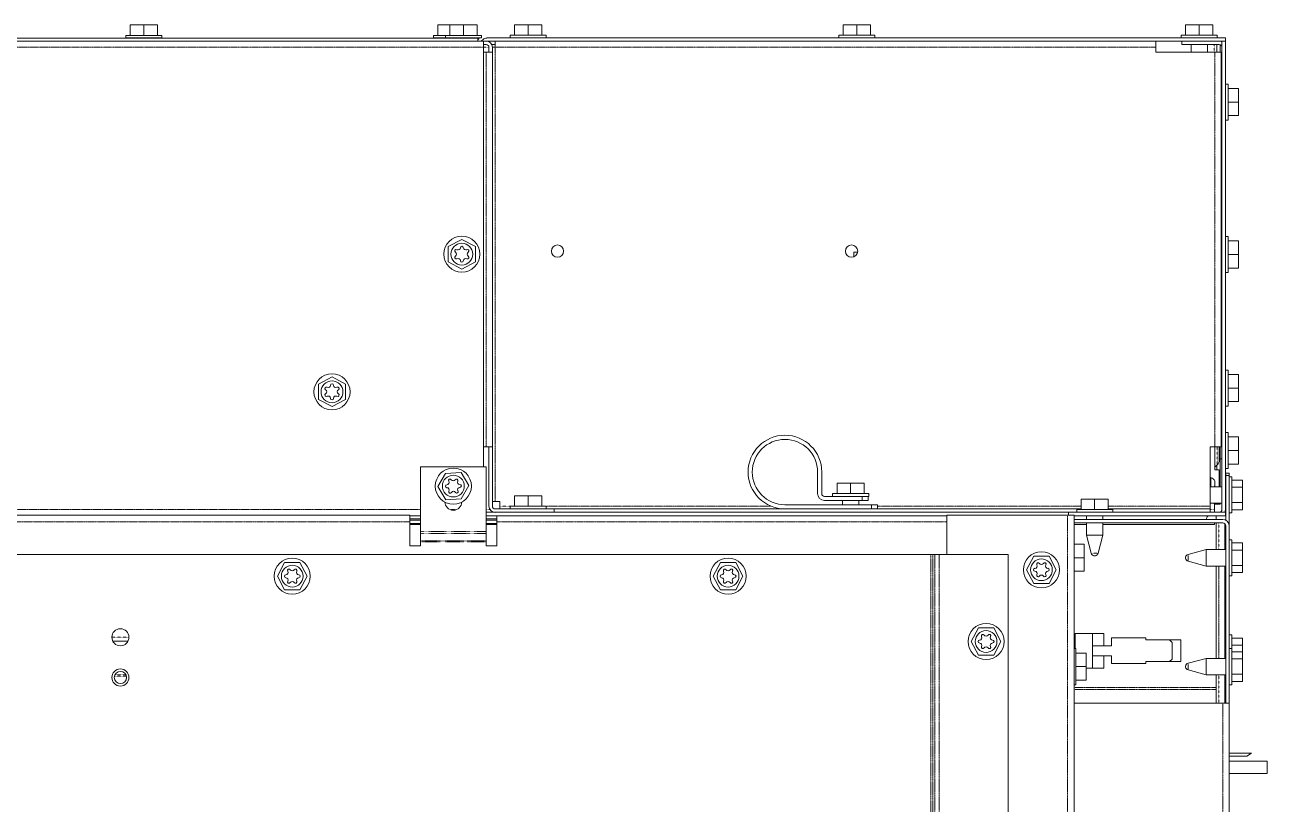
# Model space of a CAD drawing. Header units: millimetres. Extents: x 60499 to 556746, y 248297 to 497145.
# Drawn here: x 285217 to 297187, y 456842 to 464356 of the extents above; entities that cross this region are included whole.
import ezdxf

# ---------------------------------------------------------------- set-up
doc = ezdxf.new("R2010")
doc.units = ezdxf.units.MM
doc.linetypes.add('PHANTOM', pattern=[20, 10, -2, 2, -2, 2, -2])

msp = doc.modelspace()

# ---------------------------------------------------------------- linework, layer by layer
at = {"color": 7, "lineweight": 13, "ltscale": 0.0039}
for p, q in [((286232, 464356), (286363, 464356)), ((286363, 464356), (286494, 464356)), ((289313, 464356), (289444, 464356)), ((289444, 464356), (289575, 464356)), ((289936, 464356), (290067, 464356)), ((290067, 464356), (290198, 464356)), ((293103, 464356), (293234, 464356)), ((293234, 464356), (293365, 464356)), ((296402, 464356), (296533, 464356)), ((296533, 464356), (296664, 464356)), ((296912, 463743), (296912, 463612)), ((296912, 463612), (296912, 463481)), ((296912, 462273), (296912, 462142)), ((296912, 462142), (296912, 462011)), ((296912, 460985), (296912, 460854)), ((296912, 460854), (296912, 460723)), ((296912, 460383), (296912, 460252)), ((296912, 460252), (296912, 460121)), ((293043, 459937), (293174, 459937)), ((293174, 459937), (293305, 459937)), ((289936, 459816), (290067, 459816)), ((290067, 459816), (290198, 459816)), ((295394, 459782), (295525, 459782)), ((295525, 459782), (295656, 459782)), ((295424, 459349), (295424, 459218)), ((295424, 459218), (295424, 459087)), ((295444, 458299), (295444, 458168)), ((295444, 458168), (295444, 458037))]:
    msp.add_line(p, q, dxfattribs=at)
at = {"color": 7, "lineweight": 13, "ltscale": 0.003}
for p, q in [((286232, 464255), (286232, 464356)), ((286363, 464255), (286363, 464356)), ((286494, 464255), (286494, 464356)), ((289198, 464255), (289198, 464356)), ((289313, 464255), (289313, 464356)), ((289444, 464255), (289444, 464356)), ((289575, 464255), (289575, 464356)), ((289936, 464256), (289936, 464356)), ((290067, 464256), (290067, 464356)), ((290198, 464256), (290198, 464356)), ((293103, 464256), (293103, 464356)), ((293234, 464256), (293234, 464356)), ((293365, 464256), (293365, 464356)), ((296402, 464256), (296402, 464356)), ((296533, 464256), (296533, 464356)), ((296664, 464256), (296664, 464356)), ((296811, 463743), (296912, 463743)), ((296811, 463612), (296912, 463612)), ((296811, 463481), (296912, 463481)), ((296811, 462273), (296912, 462273)), ((296811, 462142), (296912, 462142)), ((296811, 462011), (296912, 462011)), ((296811, 460985), (296912, 460985)), ((296811, 460854), (296912, 460854)), ((296811, 460723), (296912, 460723)), ((296811, 460383), (296912, 460383)), ((296811, 460252), (296912, 460252)), ((296811, 460121), (296912, 460121)), ((293043, 459836), (293043, 459937)), ((293174, 459836), (293174, 459937)), ((293305, 459836), (293305, 459937)), ((296847, 459967), (296948, 459967)), ((296847, 459898), (296948, 459898)), ((289936, 459715), (289936, 459816)), ((290067, 459715), (290067, 459816)), ((290198, 459715), (290198, 459816)), ((295394, 459682), (295394, 459782)), ((295525, 459682), (295525, 459782)), ((295656, 459682), (295656, 459782)), ((296847, 459750), (296948, 459750)), ((296847, 459681), (296948, 459681)), ((296847, 459361), (296948, 459361)), ((296847, 459292), (296948, 459292)), ((296847, 459144), (296948, 459144)), ((296847, 459075), (296948, 459075)), ((296847, 458443), (296948, 458443)), ((296847, 458374), (296948, 458374)), ((295343, 458299), (295444, 458299)), ((296847, 458311), (296948, 458311)), ((296847, 458242), (296948, 458242)), ((295343, 458168), (295444, 458168)), ((296847, 458094), (296948, 458094)), ((295343, 458037), (295444, 458037)), ((296847, 458025), (296948, 458025))]:
    msp.add_line(p, q, dxfattribs=at)
at = {"color": 7, "lineweight": 13, "ltscale": 0.003425}
msp.add_line((289198, 464356), (289313, 464356), dxfattribs=at)
at = {"color": 7, "lineweight": 13, "ltscale": 0.03937}
for p, q in [((277976, 464229), (289581, 464229)), ((277976, 464199), (289581, 464199)), ((289722, 464230), (296785, 464230)), ((289722, 464199), (296785, 464199)), ((296113, 464199), (289748, 464199)), ((296752, 464199), (296752, 459682)), ((296785, 464199), (296785, 459682)), ((289638, 464140), (289638, 460095)), ((289722, 464094), (289722, 460286)), ((296743, 460286), (296743, 464094)), ((295274, 459656), (289661, 459656)), ((295394, 459689), (290319, 459689)), ((295378, 459656), (290319, 459656)), ((293376, 459729), (292541, 459729)), ((293376, 459689), (292541, 459689)), ((295274, 459656), (296785, 459656)), ((296638, 459689), (295656, 459689)), ((296638, 459656), (295673, 459656)), ((288926, 459628), (282208, 459628)), ((294101, 459622), (289661, 459622)), ((294101, 459628), (295264, 459628)), ((295327, 459628), (295327, 442441)), ((295327, 459622), (296785, 459622)), ((295327, 459588), (296759, 459588)), ((295327, 459555), (296759, 459555)), ((295945, 459539), (296681, 459539)), ((296788, 457817), (296788, 459525)), ((296821, 457817), (296821, 459525)), ((278530, 459250), (293947, 459250)), ((294027, 459250), (294691, 459250)), ((294691, 459250), (294691, 443082)), ((296695, 458247), (296695, 459138)), ((296779, 459138), (296779, 458247)), ((295327, 457817), (296759, 457817)), ((296821, 457817), (296821, 441492))]:
    msp.add_line(p, q, dxfattribs=at)
at = {"color": 7, "lineweight": 13, "ltscale": 0.000762}
for p, q in [((286189, 464230), (286189, 464255)), ((286537, 464230), (286537, 464255)), ((289155, 464230), (289155, 464255)), ((289270, 464230), (289270, 464255)), ((289618, 464230), (289618, 464255)), ((289893, 464230), (289893, 464256)), ((290240, 464230), (290240, 464256)), ((293060, 464230), (293060, 464256)), ((293407, 464230), (293407, 464256)), ((296359, 464230), (296359, 464256)), ((296707, 464230), (296707, 464256)), ((296822, 459998), (296847, 459998)), ((296822, 459650), (296847, 459650)), ((296822, 459392), (296847, 459392)), ((296822, 459044), (296847, 459044)), ((296822, 458474), (296847, 458474)), ((296822, 458342), (296847, 458342)), ((296822, 457994), (296847, 457994))]:
    msp.add_line(p, q, dxfattribs=at)
at = {"color": 7, "lineweight": 13, "ltscale": 0.01035}
for p, q in [((286189, 464255), (286537, 464255)), ((289270, 464255), (289618, 464255)), ((289893, 464256), (290240, 464256)), ((293060, 464256), (293407, 464256)), ((296359, 464256), (296707, 464256)), ((296811, 463785), (296811, 463438)), ((296811, 462316), (296811, 461968)), ((296811, 461027), (296811, 460680)), ((296811, 460426), (296811, 460078)), ((293000, 459836), (293348, 459836)), ((289893, 459715), (290240, 459715)), ((295352, 459682), (295699, 459682)), ((295343, 458342), (295343, 457994))]:
    msp.add_line(p, q, dxfattribs=at)
at = {"color": 7, "lineweight": 13, "ltscale": 0.001516}
for p, q in [((286189, 464230), (286240, 464230)), ((286486, 464230), (286537, 464230)), ((289155, 464230), (289206, 464230)), ((289270, 464230), (289321, 464230)), ((289567, 464230), (289618, 464230)), ((289893, 464230), (289944, 464230)), ((290190, 464230), (290240, 464230)), ((293060, 464230), (293111, 464230)), ((293357, 464230), (293407, 464230)), ((296359, 464230), (296410, 464230)), ((296656, 464230), (296707, 464230)), ((296786, 463785), (296786, 463734)), ((296786, 463489), (296786, 463438)), ((296786, 462316), (296786, 462265)), ((296786, 462019), (296786, 461968)), ((296786, 461027), (296786, 460976)), ((296786, 460731), (296786, 460680)), ((296786, 460426), (296786, 460375)), ((296786, 460129), (296786, 460078)), ((296822, 459998), (296822, 459947)), ((293000, 459810), (293051, 459810)), ((293297, 459810), (293348, 459810)), ((289893, 459689), (289944, 459689)), ((290190, 459689), (290240, 459689)), ((295352, 459656), (295403, 459656)), ((295648, 459656), (295699, 459656)), ((296822, 459701), (296822, 459650)), ((296822, 459392), (296822, 459341)), ((296822, 459095), (296822, 459044)), ((296822, 458474), (296822, 458423)), ((296822, 458342), (296822, 458291)), ((296822, 458045), (296822, 457994))]:
    msp.add_line(p, q, dxfattribs=at)
at = {"color": 7, "lineweight": 13, "ltscale": 1.2e-05}
for p, q in [((286215, 464230), (286215, 464229)), ((286257, 464230), (286257, 464229)), ((286259, 464230), (286259, 464229)), ((286294, 464229), (286294, 464230)), ((286363, 464230), (286363, 464229)), ((286384, 464229), (286384, 464230)), ((286438, 464230), (286438, 464229)), ((286468, 464230), (286468, 464229)), ((286474, 464229), (286474, 464230)), ((286511, 464230), (286511, 464229)), ((289261, 464229), (289261, 464230)), ((289376, 464229), (289376, 464230)), ((293086, 464230), (293086, 464230)), ((293128, 464230), (293128, 464230)), ((293129, 464230), (293129, 464230)), ((293165, 464230), (293165, 464230)), ((293234, 464230), (293234, 464230)), ((293255, 464230), (293255, 464230)), ((293308, 464230), (293308, 464230)), ((293338, 464230), (293338, 464230)), ((293344, 464230), (293344, 464230)), ((293381, 464230), (293381, 464230)), ((296385, 464230), (296385, 464230)), ((296427, 464230), (296427, 464230)), ((296429, 464230), (296429, 464230)), ((296465, 464230), (296465, 464230)), ((296533, 464230), (296533, 464230)), ((296554, 464230), (296554, 464230)), ((296608, 464230), (296608, 464230)), ((296638, 464230), (296638, 464230)), ((296644, 464230), (296644, 464230)), ((296681, 464230), (296681, 464230)), ((296786, 462290), (296785, 462290)), ((296786, 462248), (296785, 462248)), ((296786, 462246), (296785, 462246)), ((296785, 462211), (296786, 462211)), ((296786, 462142), (296785, 462142)), ((296785, 462121), (296786, 462121)), ((296786, 462067), (296785, 462067)), ((296786, 462037), (296785, 462037)), ((296785, 462031), (296786, 462031)), ((296786, 461994), (296785, 461994)), ((293026, 459810), (293026, 459810)), ((293068, 459810), (293068, 459810)), ((293069, 459810), (293069, 459810)), ((293105, 459810), (293105, 459810)), ((293174, 459810), (293174, 459810)), ((293195, 459810), (293195, 459810)), ((293249, 459810), (293249, 459810)), ((293278, 459810), (293278, 459810)), ((293285, 459810), (293285, 459810)), ((293322, 459810), (293322, 459810)), ((289919, 459689), (289919, 459689)), ((289961, 459689), (289961, 459689)), ((289962, 459689), (289962, 459689)), ((289998, 459689), (289998, 459689)), ((290067, 459689), (290067, 459689)), ((290088, 459689), (290088, 459689)), ((290141, 459689), (290141, 459689)), ((290171, 459689), (290171, 459689)), ((290177, 459689), (290177, 459689)), ((290214, 459689), (290214, 459689)), ((295378, 459656), (295378, 459656)), ((295420, 459656), (295420, 459656)), ((295421, 459656), (295421, 459656)), ((295457, 459656), (295457, 459656)), ((295525, 459656), (295525, 459656)), ((295546, 459656), (295546, 459656)), ((295600, 459656), (295600, 459656)), ((295630, 459656), (295630, 459656)), ((295636, 459656), (295636, 459656)), ((295673, 459656), (295673, 459656)), ((296822, 459366), (296821, 459366)), ((296822, 459324), (296821, 459324)), ((296822, 459322), (296821, 459322)), ((296821, 459286), (296822, 459286)), ((296822, 459218), (296821, 459218)), ((296821, 459197), (296822, 459197)), ((296822, 459143), (296821, 459143)), ((296822, 459113), (296821, 459113)), ((296821, 459107), (296822, 459107)), ((296822, 459070), (296821, 459070)), ((296822, 458316), (296821, 458316)), ((296822, 458274), (296821, 458274)), ((296822, 458272), (296821, 458272)), ((296821, 458237), (296822, 458237)), ((296822, 458168), (296821, 458168)), ((296821, 458147), (296822, 458147)), ((296822, 458093), (296821, 458093)), ((296822, 458063), (296821, 458063)), ((296821, 458057), (296822, 458057)), ((296822, 458020), (296821, 458020))]:
    msp.add_line(p, q, dxfattribs=at)
at = {"color": 7, "lineweight": 13, "ltscale": 0.003659}
for p, q in [((286240, 464230), (286363, 464230)), ((286363, 464230), (286486, 464230)), ((289321, 464230), (289444, 464230)), ((289444, 464230), (289567, 464230)), ((289944, 464230), (290067, 464230)), ((290067, 464230), (290190, 464230)), ((293111, 464230), (293234, 464230)), ((293234, 464230), (293357, 464230)), ((296410, 464230), (296533, 464230)), ((296533, 464230), (296656, 464230)), ((296786, 463734), (296786, 463612)), ((296786, 463612), (296786, 463489)), ((296786, 462265), (296786, 462142)), ((296786, 462142), (296786, 462019)), ((296786, 460976), (296786, 460854)), ((296786, 460854), (296786, 460731)), ((296786, 460375), (296786, 460252)), ((296786, 460252), (296786, 460129)), ((296822, 459947), (296822, 459824)), ((293051, 459810), (293174, 459810)), ((293174, 459810), (293297, 459810)), ((296822, 459824), (296822, 459701)), ((289944, 459689), (290067, 459689)), ((290067, 459689), (290190, 459689)), ((295403, 459656), (295525, 459656)), ((295525, 459656), (295648, 459656)), ((296822, 459341), (296822, 459218)), ((296822, 459218), (296822, 459095)), ((296822, 458291), (296822, 458168)), ((296822, 458168), (296822, 458045))]:
    msp.add_line(p, q, dxfattribs=at)
at = {"color": 7, "lineweight": 13, "ltscale": 0.004165}
for p, q in [((289155, 464255), (289295, 464255)), ((296847, 458334), (296847, 458474))]:
    msp.add_line(p, q, dxfattribs=at)
at = {"color": 7, "lineweight": 13, "ltscale": 1.3e-05}
for p, q in [((289181, 464230), (289181, 464229)), ((289223, 464230), (289223, 464229)), ((289225, 464230), (289225, 464229)), ((289297, 464230), (289297, 464229)), ((289339, 464230), (289339, 464229)), ((289340, 464230), (289340, 464229)), ((289444, 464230), (289444, 464229)), ((289465, 464229), (289465, 464230)), ((289519, 464230), (289519, 464229)), ((289549, 464230), (289549, 464229)), ((289555, 464229), (289555, 464230)), ((289919, 464230), (289919, 464230)), ((289961, 464230), (289961, 464230)), ((289962, 464230), (289962, 464230)), ((289998, 464230), (289998, 464230)), ((290067, 464230), (290067, 464230)), ((290088, 464230), (290088, 464230)), ((290141, 464230), (290141, 464230)), ((290171, 464230), (290171, 464230)), ((290177, 464230), (290177, 464230)), ((290214, 464230), (290214, 464230)), ((296786, 463759), (296785, 463759)), ((296786, 463717), (296785, 463717)), ((296786, 463716), (296785, 463716)), ((296785, 463680), (296786, 463680)), ((296786, 463612), (296785, 463612)), ((296785, 463591), (296786, 463591)), ((296786, 463537), (296785, 463537)), ((296786, 463507), (296785, 463507)), ((296785, 463501), (296786, 463501)), ((296786, 463464), (296785, 463464)), ((296786, 461001), (296785, 461001)), ((296786, 460959), (296785, 460959)), ((296786, 460958), (296785, 460958)), ((296785, 460922), (296786, 460922)), ((296786, 460854), (296785, 460854)), ((296785, 460833), (296786, 460833)), ((296786, 460779), (296785, 460779)), ((296786, 460749), (296785, 460749)), ((296785, 460743), (296786, 460743)), ((296786, 460706), (296785, 460706)), ((296786, 460400), (296785, 460400)), ((296786, 460358), (296785, 460358)), ((296786, 460357), (296785, 460357)), ((296785, 460321), (296786, 460321)), ((296786, 460252), (296785, 460252)), ((296785, 460231), (296786, 460231)), ((296786, 460177), (296785, 460177)), ((296786, 460148), (296785, 460148)), ((296785, 460142), (296786, 460142)), ((296786, 460104), (296785, 460104)), ((296822, 459972), (296821, 459972)), ((296822, 459930), (296821, 459930)), ((296822, 459929), (296821, 459929)), ((296821, 459893), (296822, 459893)), ((296822, 459824), (296821, 459824)), ((296821, 459803), (296822, 459803)), ((296822, 459749), (296821, 459749)), ((296822, 459720), (296821, 459720)), ((296821, 459713), (296822, 459713)), ((296822, 459676), (296821, 459676)), ((296822, 458448), (296821, 458448)), ((296822, 458406), (296821, 458406)), ((296822, 458405), (296821, 458405)), ((296821, 458369), (296822, 458369))]:
    msp.add_line(p, q, dxfattribs=at)
at = {"color": 7, "lineweight": 13, "ltscale": 0.001909}
msp.add_line((289206, 464230), (289270, 464230), dxfattribs=at)
at = {"color": 7, "lineweight": 13, "ltscale": 0.000888}
msp.add_line((289581, 464199), (289581, 464229), dxfattribs=at)
at = {"color": 7, "lineweight": 13, "ltscale": 0.000325}
msp.add_line((289592, 464217), (289581, 464217), dxfattribs=at)
at = {"color": 7, "lineweight": 13, "ltscale": 0.0017}
msp.add_line((289638, 464199), (289581, 464199), dxfattribs=at)
at = {"color": 7, "lineweight": 13, "ltscale": 0.000375}
msp.add_line((289592, 464230), (289592, 464217), dxfattribs=at)
at = {"color": 7, "lineweight": 13, "ltscale": 0.00038}
msp.add_line((289630, 464213), (289621, 464204), dxfattribs=at)
at = {"color": 7, "lineweight": 13, "ltscale": 0.000725}
for p, q in [((289638, 464199), (289663, 464199)), ((289638, 464166), (289663, 464166)), ((289663, 464094), (289638, 464094)), ((289663, 460286), (289638, 460286))]:
    msp.add_line(p, q, dxfattribs=at)
at = {"color": 7, "lineweight": 13, "ltscale": 0.001765}
for p, q in [((289638, 464199), (289638, 464140)), ((289748, 464199), (289748, 464140)), ((296113, 464199), (296113, 464140)), ((289663, 464094), (289722, 464094)), ((296743, 464094), (296684, 464094)), ((289663, 460286), (289722, 460286)), ((296743, 460286), (296684, 460286))]:
    msp.add_line(p, q, dxfattribs=at)
at = {"color": 7, "lineweight": 13, "ltscale": 0.001556}
for p, q in [((289670, 464230), (289722, 464230)), ((289670, 464199), (289722, 464199))]:
    msp.add_line(p, q, dxfattribs=at)
at = {"color": 7, "lineweight": 13, "ltscale": 1e-05}
for p, q in [((293154, 464199), (293154, 464199)), ((293313, 464199), (293313, 464199)), ((295868, 464199), (295868, 464199)), ((289748, 459761), (289748, 459761))]:
    msp.add_line(p, q, dxfattribs=at)
at = {"color": 7, "lineweight": 13, "ltscale": 0.00099}
for p, q in [((296365, 464166), (296365, 464199)), ((296788, 460034), (296821, 460034)), ((296788, 460011), (296821, 460011)), ((296788, 460011), (296821, 460011)), ((290319, 459656), (290319, 459689)), ((296638, 459689), (296638, 459656)), ((296702, 459738), (296736, 459738)), ((296785, 459656), (296785, 459622))]:
    msp.add_line(p, q, dxfattribs=at)
at = {"color": 7, "lineweight": 13, "ltscale": 2.4e-05}
msp.add_line((296736, 464199), (296736, 464199), dxfattribs=at)
at = {"color": 7, "lineweight": 13, "ltscale": 0.0009}
msp.add_line((296785, 464230), (296785, 464199), dxfattribs=at)
at = {"color": 7, "linetype": 'PHANTOM', "lineweight": 13, "ltscale": 0.03937}
for p, q in [((289638, 464140), (277976, 464140)), ((289663, 464094), (289663, 460286)), ((296113, 464140), (289748, 464140)), ((289748, 459761), (289748, 464140)), ((296684, 460286), (296684, 464094)), ((289031, 459682), (282103, 459682)), ((292407, 459715), (290198, 459715)), ((295394, 459715), (293433, 459715)), ((296638, 459715), (295656, 459715)), ((288926, 459565), (282208, 459565)), ((294101, 459565), (289766, 459565)), ((295264, 459628), (295264, 442441)), ((293947, 459250), (293947, 443082)), ((293965, 459250), (293965, 443082)), ((293985, 443082), (293985, 459250)), ((294027, 443082), (294027, 459250)), ((296722, 459138), (296722, 458247)), ((296695, 457967), (295327, 457967)), ((296695, 457948), (295327, 457948)), ((295327, 455885), (295327, 457817)), ((296759, 457817), (296759, 441393))]:
    msp.add_line(p, q, dxfattribs=at)
at = {"color": 7, "linetype": 'PHANTOM', "lineweight": 13, "ltscale": 0.0015}
msp.add_line((289638, 464140), (289689, 464140), dxfattribs=at)
at = {"color": 7, "lineweight": 13, "ltscale": 0.00136}
for p, q in [((289689, 464140), (289689, 464094)), ((289722, 464140), (289722, 464094)), ((296113, 464094), (296113, 464140)), ((296638, 460286), (296684, 460286)), ((289794, 459761), (289794, 459715)), ((296726, 459733), (296680, 459733))]:
    msp.add_line(p, q, dxfattribs=at)
at = {"color": 7, "lineweight": 13, "ltscale": 0.00096}
msp.add_line((289748, 464166), (289716, 464166), dxfattribs=at)
at = {"color": 7, "lineweight": 13, "ltscale": 0.000775}
for p, q in [((289748, 464140), (289722, 464140)), ((289748, 459761), (289722, 459761)), ((289794, 459715), (289794, 459689)), ((296638, 459715), (296638, 459689)), ((296676, 459738), (296702, 459738)), ((296680, 459682), (296680, 459656))]:
    msp.add_line(p, q, dxfattribs=at)
at = {"color": 7, "linetype": 'PHANTOM', "lineweight": 13, "ltscale": 0.000775}
msp.add_line((289722, 464140), (289748, 464140), dxfattribs=at)
at = {"color": 7, "lineweight": 13, "ltscale": 0.016985}
for p, q in [((296113, 464094), (296684, 464094)), ((289689, 460286), (289689, 459715)), ((289722, 460286), (289722, 459715)), ((296638, 460286), (296638, 459715)), ((290319, 459689), (289748, 459689)), ((290319, 459656), (289748, 459656))]:
    msp.add_line(p, q, dxfattribs=at)
at = {"color": 7, "lineweight": 13, "ltscale": 0.010735}
msp.add_line((296365, 464166), (296726, 464166), dxfattribs=at)
at = {"color": 7, "lineweight": 13, "ltscale": 0.002145}
for p, q in [((296454, 464166), (296454, 464094)), ((296613, 464094), (296613, 464166)), ((296702, 464094), (296702, 464166))]:
    msp.add_line(p, q, dxfattribs=at)
at = {"color": 7, "linetype": 'PHANTOM', "lineweight": 13, "ltscale": 0.002145}
msp.add_line((296676, 464166), (296676, 464094), dxfattribs=at)
at = {"color": 7, "lineweight": 13, "ltscale": 0.002088}
msp.add_line((296736, 464094), (296736, 464164), dxfattribs=at)
at = {"color": 7, "lineweight": 13, "ltscale": 0.000763}
for p, q in [((296786, 463785), (296811, 463785)), ((296786, 463438), (296811, 463438)), ((296786, 462316), (296811, 462316)), ((296786, 461968), (296811, 461968)), ((296786, 461027), (296811, 461027)), ((296786, 460680), (296811, 460680)), ((296786, 460426), (296811, 460426)), ((296786, 460078), (296811, 460078)), ((293000, 459810), (293000, 459836)), ((293348, 459810), (293348, 459836)), ((289893, 459689), (289893, 459715)), ((290240, 459689), (290240, 459715)), ((295352, 459656), (295352, 459682)), ((295699, 459656), (295699, 459682))]:
    msp.add_line(p, q, dxfattribs=at)
at = {"color": 7, "lineweight": 13, "ltscale": 0.00026}
for p, q in [((296752, 463691), (296743, 463691)), ((296743, 463532), (296752, 463532)), ((296752, 462221), (296743, 462221)), ((296743, 462062), (296752, 462062)), ((296752, 460933), (296743, 460933)), ((296743, 460774), (296752, 460774)), ((296752, 460332), (296743, 460332))]:
    msp.add_line(p, q, dxfattribs=at)
at = {"color": 7, "lineweight": 13, "ltscale": 0.004405}
for p, q in [((289428, 462288), (289297, 462219)), ((289559, 462219), (289428, 462288)), ((289297, 462219), (289297, 462071)), ((289559, 462071), (289559, 462219)), ((289297, 462071), (289428, 462002)), ((289428, 462002), (289559, 462071)), ((288177, 460961), (288046, 460892)), ((288308, 460892), (288177, 460961)), ((288046, 460892), (288046, 460744)), ((288308, 460744), (288308, 460892)), ((288046, 460744), (288177, 460675)), ((288177, 460675), (288308, 460744)), ((289272, 460031), (289196, 459904)), ((289420, 460040), (289272, 460031)), ((289496, 459913), (289420, 460040)), ((289196, 459904), (289273, 459777)), ((289420, 459787), (289496, 459913)), ((296948, 459898), (296948, 459750)), ((289273, 459777), (289420, 459787)), ((296948, 459292), (296948, 459144)), ((287720, 459171), (287651, 459040)), ((287868, 459171), (287720, 459171)), ((287937, 459040), (287868, 459171)), ((291919, 459171), (291850, 459040)), ((292067, 459171), (291919, 459171)), ((292136, 459040), (292067, 459171)), ((294938, 459233), (294869, 459102)), ((295086, 459233), (294938, 459233)), ((295155, 459102), (295086, 459233)), ((287651, 459040), (287720, 458909)), ((287868, 458909), (287937, 459040)), ((291850, 459040), (291919, 458909)), ((292067, 458909), (292136, 459040)), ((294869, 459102), (294938, 458971)), ((295086, 458971), (295155, 459102)), ((294938, 458971), (295086, 458971)), ((287720, 458909), (287868, 458909)), ((291919, 458909), (292067, 458909)), ((294405, 458541), (294336, 458410)), ((294553, 458541), (294405, 458541)), ((294622, 458410), (294553, 458541)), ((294336, 458410), (294405, 458279)), ((294553, 458279), (294622, 458410)), ((294405, 458279), (294553, 458279)), ((296948, 458242), (296948, 458094))]:
    msp.add_line(p, q, dxfattribs=at)
at = {"color": 7, "lineweight": 13, "ltscale": 0.001255}
msp.add_line((293206, 462163), (293206, 462121), dxfattribs=at)
at = {"color": 7, "lineweight": 13, "ltscale": 0.001041}
msp.add_line((293206, 462163), (293241, 462163), dxfattribs=at)
at = {"color": 7, "lineweight": 13, "ltscale": 0.006513}
msp.add_line((296684, 460286), (296684, 460067), dxfattribs=at)
at = {"color": 7, "linetype": 'PHANTOM', "lineweight": 13, "ltscale": 0.005121}
msp.add_line((296706, 460113), (296706, 460286), dxfattribs=at)
at = {"color": 7, "lineweight": 13, "ltscale": 0.003729}
msp.add_line((296725, 460286), (296725, 460160), dxfattribs=at)
at = {"color": 7, "lineweight": 13, "ltscale": 0.011373}
msp.add_line((296736, 459903), (296736, 460286), dxfattribs=at)
at = {"color": 7, "lineweight": 13, "ltscale": 0.000485}
msp.add_line((296736, 460173), (296752, 460173), dxfattribs=at)
at = {"color": 7, "lineweight": 13, "ltscale": 0.018546}
for p, q in [((289031, 460095), (289031, 459472)), ((289661, 460095), (289661, 459472))]:
    msp.add_line(p, q, dxfattribs=at)
at = {"color": 7, "lineweight": 13, "ltscale": 0.01875}
msp.add_line((289031, 460095), (289661, 460095), dxfattribs=at)
at = {"color": 7, "lineweight": 13, "ltscale": 0.0062}
for p, q in [((292856, 460044), (292856, 459836)), ((292896, 460044), (292896, 459836))]:
    msp.add_line(p, q, dxfattribs=at)
at = {"color": 7, "lineweight": 13, "ltscale": 0.000925}
msp.add_line((296706, 460113), (296684, 460092), dxfattribs=at)
at = {"color": 7, "lineweight": 13, "ltscale": 0.00123}
msp.add_line((296684, 460067), (296725, 460067), dxfattribs=at)
at = {"color": 7, "lineweight": 13, "ltscale": 0.001283}
msp.add_line((296702, 460067), (296702, 460110), dxfattribs=at)
at = {"color": 7, "lineweight": 13, "ltscale": 0.00486}
msp.add_line((296725, 459903), (296725, 460067), dxfattribs=at)
at = {"color": 7, "lineweight": 13, "ltscale": 0.000675}
for p, q in [((296788, 460034), (296788, 460011)), ((296821, 460034), (296821, 460011))]:
    msp.add_line(p, q, dxfattribs=at)
at = {"color": 7, "lineweight": 13, "ltscale": 0.012828}
msp.add_line((296788, 460011), (296788, 459580), dxfattribs=at)
at = {"color": 7, "lineweight": 13, "ltscale": 0.014475}
msp.add_line((296821, 460011), (296821, 459525), dxfattribs=at)
at = {"color": 7, "lineweight": 13, "ltscale": 0.005175}
for p, q in [((296847, 459824), (296847, 459998)), ((296847, 459824), (296847, 459650)), ((296847, 459218), (296847, 459392)), ((296847, 459218), (296847, 459044)), ((296847, 458168), (296847, 458342)), ((296847, 458168), (296847, 457994))]:
    msp.add_line(p, q, dxfattribs=at)
at = {"color": 7, "lineweight": 13, "ltscale": 0.003385}
for p, q in [((296752, 459903), (296638, 459903)), ((296752, 459745), (296638, 459745))]:
    msp.add_line(p, q, dxfattribs=at)
at = {"color": 7, "lineweight": 13, "ltscale": 0.0026}
msp.add_line((296643, 459903), (296643, 459991), dxfattribs=at)
msp.add_line((296643, 459903), (296643, 459991), dxfattribs=at)
at = {"color": 7, "lineweight": 13, "ltscale": 0.001395}
msp.add_line((296682, 459958), (296682, 459911), dxfattribs=at)
at = {"color": 7, "lineweight": 13, "ltscale": 8.5e-05}
for p, q in [((296788, 459903), (296785, 459903)), ((296788, 459745), (296785, 459745))]:
    msp.add_line(p, q, dxfattribs=at)
at = {"color": 7, "lineweight": 13, "ltscale": 0.002048}
for p, q in [((296948, 459967), (296948, 459898)), ((296948, 459750), (296948, 459681)), ((296948, 459361), (296948, 459292)), ((296948, 459144), (296948, 459075)), ((296948, 458443), (296948, 458374)), ((296948, 458311), (296948, 458242)), ((296948, 458094), (296948, 458025))]:
    msp.add_line(p, q, dxfattribs=at)
at = {"color": 7, "lineweight": 13, "ltscale": 0.00135}
msp.add_line((289794, 459761), (289748, 459761), dxfattribs=at)
at = {"color": 7, "lineweight": 13, "ltscale": 0.010825}
for p, q in [((292922, 459810), (293286, 459810)), ((292922, 459770), (293286, 459770))]:
    msp.add_line(p, q, dxfattribs=at)
at = {"color": 7, "lineweight": 13, "ltscale": 0.0012}
for p, q in [((293095, 459770), (293095, 459729)), ((293253, 459729), (293253, 459770)), ((293286, 459810), (293286, 459770)), ((293342, 459770), (293342, 459810)), ((293376, 459729), (293376, 459689)), ((293433, 459729), (293433, 459689))]:
    msp.add_line(p, q, dxfattribs=at)
at = {"color": 7, "lineweight": 13, "ltscale": 0.001675}
for p, q in [((293286, 459810), (293342, 459810)), ((293286, 459770), (293342, 459770)), ((293433, 459729), (293376, 459729)), ((293433, 459689), (293376, 459689))]:
    msp.add_line(p, q, dxfattribs=at)
at = {"color": 7, "linetype": 'PHANTOM', "lineweight": 13, "ltscale": 0.001799}
msp.add_line((289376, 459682), (289316, 459682), dxfattribs=at)
at = {"color": 7, "linetype": 'PHANTOM', "lineweight": 13, "ltscale": 0.001129}
msp.add_line((289661, 459682), (289699, 459682), dxfattribs=at)
at = {"color": 7, "linetype": 'PHANTOM', "lineweight": 13, "ltscale": 0.004225}
msp.add_line((289936, 459715), (289794, 459715), dxfattribs=at)
at = {"color": 7, "lineweight": 13, "ltscale": 0.000833}
msp.add_line((295274, 459656), (295274, 459628), dxfattribs=at)
at = {"color": 7, "linetype": 'PHANTOM', "lineweight": 13, "ltscale": 0.00125}
msp.add_line((296638, 459682), (296680, 459682), dxfattribs=at)
at = {"color": 7, "linetype": 'PHANTOM', "lineweight": 13, "ltscale": 0.000202}
msp.add_line((296676, 459745), (296676, 459738), dxfattribs=at)
at = {"color": 7, "lineweight": 13, "ltscale": 0.001535}
msp.add_line((296680, 459682), (296680, 459733), dxfattribs=at)
at = {"color": 7, "lineweight": 13, "ltscale": 0.000202}
for p, q in [((296702, 459738), (296702, 459745)), ((296736, 459738), (296736, 459745))]:
    msp.add_line(p, q, dxfattribs=at)
at = {"color": 7, "lineweight": 13, "ltscale": 0.00029}
msp.add_line((296736, 459733), (296726, 459733), dxfattribs=at)
at = {"color": 7, "lineweight": 13, "ltscale": 0.00014}
msp.add_line((296736, 459733), (296736, 459738), dxfattribs=at)
at = {"color": 7, "lineweight": 13, "ltscale": 0.001865}
for p, q in [((288926, 459628), (288926, 459565)), ((295264, 459628), (295327, 459628)), ((296759, 457817), (296821, 457817))]:
    msp.add_line(p, q, dxfattribs=at)
at = {"color": 7, "lineweight": 13, "ltscale": 0.003125}
for p, q in [((289031, 459622), (288926, 459622)), ((288926, 459594), (289031, 459594)), ((289031, 459581), (288926, 459581)), ((288926, 459548), (289031, 459548)), ((288926, 459539), (289031, 459539)), ((289661, 459594), (289766, 459594)), ((289766, 459581), (289661, 459581)), ((289661, 459548), (289766, 459548)), ((289661, 459539), (289766, 459539)), ((288926, 459334), (289031, 459334)), ((289661, 459334), (289766, 459334))]:
    msp.add_line(p, q, dxfattribs=at)
at = {"color": 7, "lineweight": 13, "ltscale": 0.006885}
for p, q in [((288926, 459565), (288926, 459334)), ((289766, 459565), (289766, 459334))]:
    msp.add_line(p, q, dxfattribs=at)
at = {"color": 7, "lineweight": 13, "ltscale": 0.001713}
msp.add_line((289766, 459622), (289766, 459565), dxfattribs=at)
at = {"color": 7, "lineweight": 13, "ltscale": 0.01125}
msp.add_line((294101, 459250), (294101, 459628), dxfattribs=at)
at = {"color": 7, "lineweight": 13, "ltscale": 0.003553}
msp.add_line((295327, 459539), (295446, 459539), dxfattribs=at)
at = {"color": 7, "lineweight": 13, "ltscale": 0.00103}
for p, q in [((295446, 459622), (295446, 459588)), ((295605, 459588), (295605, 459622)), ((296695, 459588), (296695, 459622))]:
    msp.add_line(p, q, dxfattribs=at)
at = {"color": 7, "lineweight": 13, "ltscale": 0.003537}
for p, q in [((295446, 459555), (295446, 459436)), ((295605, 459436), (295605, 459555))]:
    msp.add_line(p, q, dxfattribs=at)
at = {"color": 7, "lineweight": 13, "ltscale": 0.010138}
msp.add_line((295605, 459539), (295945, 459539), dxfattribs=at)
at = {"color": 7, "lineweight": 13, "ltscale": 0.00047}
msp.add_line((296681, 459555), (296681, 459539), dxfattribs=at)
at = {"color": 7, "lineweight": 13, "ltscale": 0.007662}
msp.add_line((296695, 459297), (296695, 459555), dxfattribs=at)
at = {"color": 7, "linetype": 'PHANTOM', "lineweight": 13, "ltscale": 0.007663}
msp.add_line((296722, 459555), (296722, 459297), dxfattribs=at)
at = {"color": 7, "lineweight": 13, "ltscale": 0.007427}
msp.add_line((296779, 459547), (296779, 459297), dxfattribs=at)
at = {"color": 7, "lineweight": 13, "ltscale": 0.000263}
msp.add_line((296788, 459530), (296779, 459530), dxfattribs=at)
at = {"color": 7, "lineweight": 13, "ltscale": 0.000638}
for p, q in [((289031, 459472), (289031, 459451)), ((289661, 459472), (289661, 459451))]:
    msp.add_line(p, q, dxfattribs=at)
at = {"color": 7, "linetype": 'PHANTOM', "lineweight": 13, "ltscale": 0.01875}
for p, q in [((289661, 459472), (289031, 459472)), ((289661, 459451), (289031, 459451)), ((289031, 459380), (289661, 459380)), ((289031, 459370), (289661, 459370))]:
    msp.add_line(p, q, dxfattribs=at)
at = {"color": 7, "lineweight": 13, "ltscale": 0.002087}
for p, q in [((289031, 459451), (289031, 459380)), ((289661, 459451), (289661, 459380))]:
    msp.add_line(p, q, dxfattribs=at)
at = {"color": 7, "lineweight": 13, "ltscale": 0.005396}
for p, q in [((295446, 459436), (295493, 459261)), ((295605, 459436), (295558, 459261)), ((296426, 459250), (296601, 459297)), ((296426, 459185), (296601, 459138)), ((296426, 458200), (296601, 458247)), ((296426, 458136), (296601, 458089))]:
    msp.add_line(p, q, dxfattribs=at)
at = {"color": 7, "lineweight": 13, "ltscale": 0.004725}
msp.add_line((295446, 459436), (295605, 459436), dxfattribs=at)
at = {"color": 7, "lineweight": 13, "ltscale": 0.000299}
for p, q in [((289031, 459370), (289031, 459380)), ((289661, 459370), (289661, 459380))]:
    msp.add_line(p, q, dxfattribs=at)
at = {"color": 7, "lineweight": 13, "ltscale": 0.001096}
for p, q in [((289031, 459334), (289031, 459370)), ((289661, 459370), (289661, 459334))]:
    msp.add_line(p, q, dxfattribs=at)
at = {"color": 7, "lineweight": 13, "ltscale": 0.002897}
for p, q in [((295327, 459349), (295424, 459349)), ((295327, 459218), (295424, 459218)), ((295327, 459087), (295424, 459087))]:
    msp.add_line(p, q, dxfattribs=at)
at = {"color": 7, "lineweight": 13, "ltscale": 0.002362}
for p, q in [((296601, 459297), (296601, 459218)), ((296601, 458247), (296601, 458168))]:
    msp.add_line(p, q, dxfattribs=at)
at = {"color": 7, "lineweight": 13, "ltscale": 0.005557}
for p, q in [((296788, 459297), (296601, 459297)), ((296788, 459138), (296601, 459138)), ((296788, 458247), (296601, 458247)), ((296788, 458089), (296601, 458089))]:
    msp.add_line(p, q, dxfattribs=at)
at = {"color": 7, "lineweight": 13, "ltscale": 0.000548}
for p, q in [((293965, 459250), (293947, 459250)), ((296695, 457967), (296695, 457948))]:
    msp.add_line(p, q, dxfattribs=at)
at = {"color": 7, "lineweight": 13, "ltscale": 0.000591}
msp.add_line((293965, 459250), (293985, 459250), dxfattribs=at)
at = {"color": 7, "lineweight": 13, "ltscale": 0.001248}
msp.add_line((293985, 459250), (294027, 459250), dxfattribs=at)
at = {"color": 7, "linetype": 'PHANTOM', "lineweight": 13, "ltscale": 0.000966}
for p, q in [((295493, 459261), (295525, 459261)), ((295525, 459261), (295558, 459261)), ((296426, 459218), (296426, 459250)), ((296426, 459218), (296426, 459185)), ((296426, 458168), (296426, 458200)), ((296426, 458168), (296426, 458136))]:
    msp.add_line(p, q, dxfattribs=at)
at = {"color": 7, "lineweight": 13, "ltscale": 0.000187}
for p, q in [((295525, 459236), (295519, 459236)), ((296402, 459218), (296402, 459224)), ((296402, 458168), (296402, 458174))]:
    msp.add_line(p, q, dxfattribs=at)
at = {"color": 7, "lineweight": 13, "ltscale": 0.000188}
for p, q in [((295532, 459236), (295525, 459236)), ((296402, 459211), (296402, 459218)), ((296402, 458162), (296402, 458168))]:
    msp.add_line(p, q, dxfattribs=at)
at = {"color": 7, "lineweight": 13, "ltscale": 0.002363}
for p, q in [((296601, 459218), (296601, 459138)), ((296601, 458168), (296601, 458089))]:
    msp.add_line(p, q, dxfattribs=at)
at = {"color": 7, "linetype": 'PHANTOM', "lineweight": 13, "ltscale": 0.0049}
msp.add_line((286056, 458452), (286221, 458452), dxfattribs=at)
at = {"color": 7, "lineweight": 13, "ltscale": 0.004381}
msp.add_line((295336, 458342), (295336, 458489), dxfattribs=at)
at = {"color": 7, "lineweight": 13, "ltscale": 0.005}
for p, q in [((295336, 458489), (295504, 458489)), ((295445, 458489), (295613, 458489)), ((295504, 458321), (295504, 458489)), ((295504, 458153), (295504, 458321))]:
    msp.add_line(p, q, dxfattribs=at)
at = {"color": 7, "lineweight": 13, "ltscale": 0.00355}
for p, q in [((295613, 458370), (295613, 458489)), ((295613, 458153), (295613, 458272))]:
    msp.add_line(p, q, dxfattribs=at)
at = {"color": 7, "lineweight": 13, "ltscale": 0.00985}
for p, q in [((296018, 458445), (295687, 458445)), ((295687, 458197), (296018, 458197))]:
    msp.add_line(p, q, dxfattribs=at)
at = {"color": 7, "lineweight": 13, "ltscale": 0.002238}
for p, q in [((295687, 458445), (295687, 458370)), ((295687, 458272), (295687, 458197))]:
    msp.add_line(p, q, dxfattribs=at)
at = {"color": 7, "lineweight": 13, "ltscale": 0.000563}
for p, q in [((296018, 458426), (296018, 458445)), ((296018, 458197), (296018, 458216))]:
    msp.add_line(p, q, dxfattribs=at)
at = {"color": 7, "lineweight": 13, "ltscale": 0.004301}
msp.add_line((286066, 458412), (286211, 458412), dxfattribs=at)
at = {"color": 7, "lineweight": 13, "ltscale": 0.000288}
for p, q in [((295327, 458430), (295336, 458430)), ((295327, 458430), (295336, 458430)), ((295327, 458430), (295336, 458430)), ((295336, 458430), (295327, 458430))]:
    msp.add_line(p, q, dxfattribs=at)
at = {"color": 7, "lineweight": 13, "ltscale": 0.000475}
for p, q in [((295327, 458342), (295343, 458342)), ((295327, 457994), (295343, 457994))]:
    msp.add_line(p, q, dxfattribs=at)
at = {"color": 7, "lineweight": 13, "ltscale": 0.005425}
for p, q in [((295687, 458370), (295504, 458370)), ((295504, 458272), (295687, 458272))]:
    msp.add_line(p, q, dxfattribs=at)
at = {"color": 7, "lineweight": 13, "ltscale": 0.006825}
for p, q in [((296247, 458426), (296018, 458426)), ((296018, 458216), (296247, 458216))]:
    msp.add_line(p, q, dxfattribs=at)
at = {"color": 7, "lineweight": 13, "ltscale": 0.003225}
for p, q in [((296247, 458426), (296355, 458426)), ((296355, 458216), (296247, 458216)), ((295504, 458153), (295613, 458153))]:
    msp.add_line(p, q, dxfattribs=at)
at = {"color": 7, "lineweight": 13, "ltscale": 0.001061}
for p, q in [((296247, 458426), (296272, 458401)), ((296272, 458241), (296247, 458216))]:
    msp.add_line(p, q, dxfattribs=at)
at = {"color": 7, "lineweight": 13, "ltscale": 0.00475}
msp.add_line((296272, 458241), (296272, 458401), dxfattribs=at)
at = {"color": 7, "lineweight": 13, "ltscale": 0.00625}
msp.add_line((296355, 458426), (296355, 458216), dxfattribs=at)
at = {"color": 7, "lineweight": 13, "ltscale": 0.000277}
msp.add_line((296788, 458380), (296779, 458380), dxfattribs=at)
at = {"color": 7, "lineweight": 13, "ltscale": 0.002422}
msp.add_line((296822, 458423), (296822, 458342), dxfattribs=at)
at = {"color": 7, "lineweight": 13, "ltscale": 0.00189}
msp.add_line((296948, 458374), (296948, 458311), dxfattribs=at)
at = {"color": 7, "linetype": 'PHANTOM', "lineweight": 13, "ltscale": 0.003112}
msp.add_line((286086, 458090), (286191, 458090), dxfattribs=at)
at = {"color": 7, "lineweight": 13, "ltscale": 0.001813}
msp.add_line((295444, 458153), (295504, 458153), dxfattribs=at)
at = {"color": 7, "lineweight": 13, "ltscale": 0.003632}
msp.add_line((296695, 457967), (296695, 458089), dxfattribs=at)
at = {"color": 7, "linetype": 'PHANTOM', "lineweight": 13, "ltscale": 0.008088}
msp.add_line((296722, 458089), (296722, 457817), dxfattribs=at)
at = {"color": 7, "lineweight": 13, "ltscale": 0.008087}
msp.add_line((296779, 458089), (296779, 457817), dxfattribs=at)
at = {"color": 7, "linetype": 'PHANTOM', "lineweight": 13, "ltscale": 0.003401}
msp.add_line((286081, 458077), (286196, 458077), dxfattribs=at)
at = {"color": 7, "lineweight": 13, "ltscale": 0.003908}
msp.add_line((296695, 457948), (296695, 457817), dxfattribs=at)
at = {"color": 7, "lineweight": 13, "ltscale": 1.5e-05}
msp.add_line((295327, 457817), (295327, 457817), dxfattribs=at)
at = {"color": 7, "lineweight": 13, "ltscale": 0.006418}
msp.add_line((297037, 457333), (296821, 457333), dxfattribs=at)
at = {"color": 7, "lineweight": 13, "ltscale": 0.005046}
msp.add_line((296991, 457305), (296821, 457305), dxfattribs=at)
at = {"color": 7, "lineweight": 13, "ltscale": 0.01089}
for p, q in [((297187, 457258), (296821, 457258)), ((297187, 457139), (296821, 457139))]:
    msp.add_line(p, q, dxfattribs=at)
at = {"color": 7, "lineweight": 13, "ltscale": 0.001604}
msp.add_line((297037, 457333), (296991, 457305), dxfattribs=at)
at = {"color": 7, "lineweight": 13, "ltscale": 0.003543}
msp.add_line((297187, 457258), (297187, 457139), dxfattribs=at)
at = {"color": 7, "lineweight": 13, "ltscale": 0.03937}
for centre, radius in [((289428, 462145), 174), ((289428, 462145), 105), ((290349, 462175), 58.8), ((293183, 462175), 58.8), ((288177, 460818), 174), ((288177, 460818), 105), ((289346, 459909), 174), ((289346, 459909), 105), ((287794, 459040), 174), ((291993, 459040), 174), ((295012, 459102), 174), ((295012, 459102), 105), ((287794, 459040), 105), ((291993, 459040), 105), ((294479, 458410), 174), ((286138, 458451), 82.3), ((294479, 458410), 105), ((286138, 458063), 82.3), ((286138, 458063), 58.8)]:
    msp.add_circle(centre, radius, dxfattribs=at)
for centre, radius, start, end in [((289603, 464223), 26, 297.2902, 315), ((289670, 464173), 56.3, 90, 135), ((289663, 464140), 59.3, 0, 90), ((289670, 464173), 26, 90, 100.1216), ((296726, 464140), 59.3, 63.954, 90), ((289663, 464140), 26, 0, 90), ((296726, 464140), 26, 0, 90), ((289374, 462176), 14.1, 61.0569, 238.937), ((289355, 462145), 22.4, 301.0612, 58.9327), ((289392, 462208), 22.4, 241.0569, 358.9431), ((289428, 462207), 14.1, 1.0614, 178.9386), ((289465, 462208), 22.4, 181.0569, 298.9431), ((289482, 462176), 14.1, 301.0612, 118.9414), ((289501, 462145), 22.4, 121.0612, 238.9327), ((289374, 462114), 14.1, 121.0612, 298.9414), ((289392, 462082), 22.4, 1.0569, 118.9431), ((289428, 462082), 14.1, 181.0614, 358.9386), ((289465, 462082), 22.4, 61.0569, 178.9431), ((289482, 462114), 14.1, 241.0569, 58.937), ((288123, 460849), 14.1, 61.0569, 238.937), ((288104, 460818), 22.4, 301.0612, 58.9327), ((288141, 460881), 22.4, 241.0569, 358.9431), ((288177, 460880), 14.1, 1.0614, 178.9386), ((288213, 460881), 22.4, 181.0569, 298.9431), ((288231, 460849), 14.1, 301.0612, 118.9414), ((288250, 460818), 22.4, 121.0612, 238.9327), ((288123, 460787), 14.1, 121.0612, 298.9414), ((288141, 460755), 22.4, 1.0569, 118.9431), ((288177, 460755), 14.1, 181.0614, 358.9386), ((288213, 460755), 22.4, 61.0569, 178.9431), ((288231, 460787), 14.1, 241.0569, 58.937), ((292541, 460044), 355, 0, 270), ((292541, 460044), 315, 0, 270), ((296659, 460160), 66.1, 315, 0), ((296659, 460160), 66.1, 315, 0), ((289284, 459907), 14.1, 92.3461, 270.2263), ((289282, 459944), 22.4, 272.3462, 30.2323), ((289284, 459871), 22.4, 332.3505, 90.2219), ((289314, 459962), 14.1, 32.3506, 210.2279), ((289344, 459981), 22.4, 212.3462, 330.2323), ((289376, 459963), 14.1, 332.3505, 150.2306), ((289408, 459946), 22.4, 152.3505, 270.2219), ((289410, 459874), 22.4, 92.3462, 210.2323), ((289409, 459910), 14.1, 272.3461, 90.2263), ((296630, 459934), 57.9, 76.787, 81.3451), ((296630, 459934), 57.9, 76.787, 81.3503), ((296630, 459934), 57.9, 23.8955, 76.787), ((296630, 459934), 57.9, 327.5902, 336.1045), ((289346, 459758), 82.3, 181.9667, 358.0334), ((289316, 459854), 14.1, 152.3505, 330.2306), ((289348, 459836), 22.4, 32.3462, 150.2323), ((289379, 459855), 14.1, 212.3506, 30.2279), ((292922, 459836), 66.3, 180, 270), ((292922, 459836), 26, 180, 270), ((289748, 459715), 59.3, 180, 270), ((289748, 459715), 26, 180, 270), ((296726, 459682), 26, 270, 0), ((296726, 459682), 59.3, 333.9499, 0), ((296629, 459597), 25.2, 91.3244, 201.9523), ((296759, 459525), 62.7, 0, 90), ((296759, 459525), 29.4, 0, 90), ((294981, 459156), 14.1, 31.0612, 208.9414), ((295012, 459175), 22.4, 211.0612, 328.9327), ((295043, 459156), 14.1, 331.0569, 148.937), ((295525, 459269), 33.6, 195, 259.1931), ((295525, 459269), 33.6, 280.8069, 345), ((296435, 459218), 33.6, 105, 169.1931), ((296435, 459218), 33.6, 190.8069, 255), ((287732, 459040), 14.1, 91.0614, 268.9386), ((287731, 459076), 22.4, 271.0569, 28.9431), ((287763, 459094), 14.1, 31.0612, 208.9414), ((287794, 459113), 22.4, 211.0612, 328.9327), ((287825, 459094), 14.1, 331.0569, 148.937), ((287857, 459076), 22.4, 151.0569, 268.9431), ((287857, 459040), 14.1, 271.0614, 88.9386), ((291931, 459040), 14.1, 91.0614, 268.9386), ((291930, 459076), 22.4, 271.0569, 28.9431), ((291962, 459094), 14.1, 31.0612, 208.9414), ((291993, 459113), 22.4, 211.0612, 328.9327), ((292024, 459094), 14.1, 331.0569, 148.937), ((292056, 459076), 22.4, 151.0569, 268.9431), ((292056, 459040), 14.1, 271.0614, 88.9386), ((294949, 459102), 14.1, 91.0614, 268.9386), ((294949, 459138), 22.4, 271.0569, 28.9431), ((294949, 459065), 22.4, 331.0569, 88.9431), ((294981, 459048), 14.1, 151.0569, 328.937), ((295012, 459029), 22.4, 31.0612, 148.9327), ((295043, 459048), 14.1, 211.0612, 28.9414), ((295075, 459138), 22.4, 151.0569, 268.9431), ((295075, 459065), 22.4, 91.0569, 208.9431), ((295074, 459102), 14.1, 271.0614, 88.9386), ((287731, 459003), 22.4, 331.0569, 88.9431), ((287763, 458986), 14.1, 151.0569, 328.937), ((287794, 458967), 22.4, 31.0612, 148.9327), ((287825, 458986), 14.1, 211.0612, 28.9414), ((287857, 459003), 22.4, 91.0569, 208.9431), ((291930, 459003), 22.4, 331.0569, 88.9431), ((291962, 458986), 14.1, 151.0569, 328.937), ((291993, 458967), 22.4, 31.0612, 148.9327), ((292024, 458986), 14.1, 211.0612, 28.9414), ((292056, 459003), 22.4, 91.0569, 208.9431), ((294416, 458446), 22.4, 271.0569, 28.9431), ((294448, 458464), 14.1, 31.0612, 208.9414), ((294479, 458483), 22.4, 211.0612, 328.9327), ((294510, 458464), 14.1, 331.0569, 148.937), ((294542, 458446), 22.4, 151.0569, 268.9431), ((294417, 458410), 14.1, 91.0614, 268.9386), ((294416, 458373), 22.4, 331.0569, 88.9431), ((294448, 458356), 14.1, 151.0569, 328.937), ((294479, 458337), 22.4, 31.0612, 148.9327), ((294510, 458356), 14.1, 211.0612, 28.9414), ((294542, 458373), 22.4, 91.0569, 208.9431), ((294542, 458410), 14.1, 271.0614, 88.9386), ((296435, 458168), 33.6, 105, 169.1931), ((296435, 458168), 33.6, 190.8069, 255)]:
    msp.add_arc(centre, radius, start, end, dxfattribs=at)

doc.saveas('drawing.dxf')
